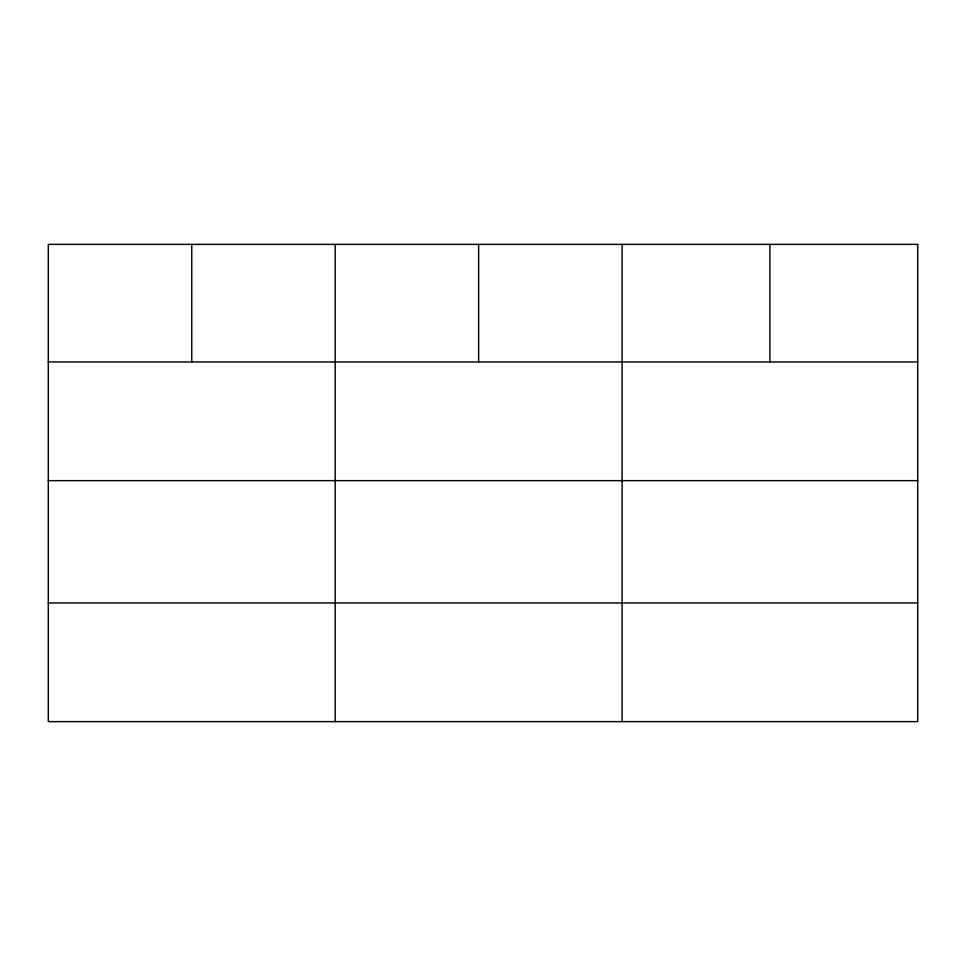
<?xml version="1.0" encoding="UTF-8"?>
<svg xmlns="http://www.w3.org/2000/svg" width="966" height="966" viewBox="0 0 966 966"><rect width="100%" height="100%" fill="white"/><g stroke="black" fill="none" stroke-linecap="round" stroke-linejoin="round"><path stroke-width="1.45" d="M48.3 361.948L917.7 361.948M48.3 480.645L917.7 480.645M48.3 602.941L917.7 602.941M769.902 244.374L769.902 361.948M622.104 244.374L622.104 721.626M478.653 244.374L478.653 361.948M335.202 244.374L335.202 721.626M191.751 244.374L191.751 361.948M917.7 244.374L48.3 244.374L48.3 721.626L917.7 721.626L917.7 244.374"/></g></svg>
